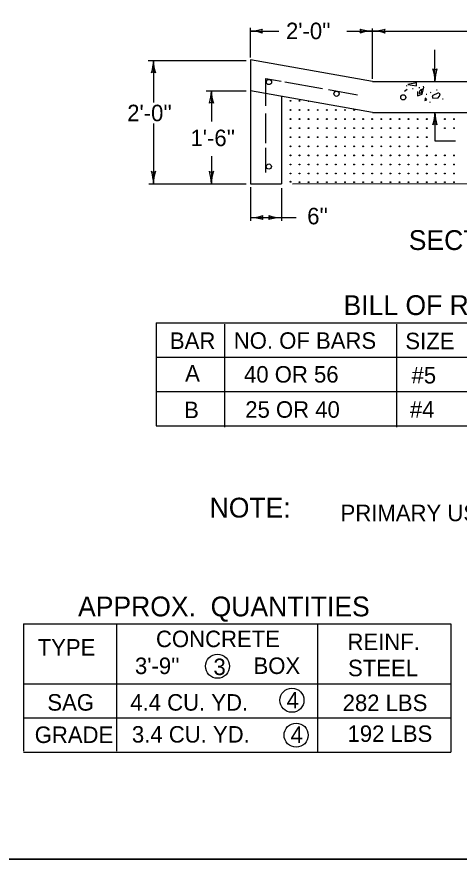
# Model space of a CAD drawing. Extents: x 1007 to 1035.5, y 1000.5 to 1021.5.
# Drawn here: x 1024.93 to 1030.28, y 1000.5 to 1010.7 of the extents above; entities that cross this region are included whole.
import ezdxf

# ---------------------------------------------------------------- set-up
doc = ezdxf.new("R2010")
doc.units = 0
for name, color, linetype in [('Level 1', 7, 'Continuous'), ('Level 10', 7, 'Continuous'), ('Level 11', 7, 'Continuous'), ('Level 2', 7, 'Continuous'), ('Level 4', 7, 'Continuous')]:
    doc.layers.add(name, color=color, linetype=linetype)

msp = doc.modelspace()

# ---------------------------------------------------------------- linework, layer by layer
at = {"layer": 'Level 1'}
for p, q in [((1027.755, 1010.212), (1027.755, 1010.571)), ((1029.233, 1009.954), (1029.233, 1010.562)), ((1027.749, 1010.531), (1028.099, 1010.531)), ((1028.921, 1010.531), (1029.235, 1010.531)), ((1029.235, 1010.531), (1030.6, 1010.531)), ((1029.989, 1009.923), (1029.989, 1010.303)), ((1026.517, 1010.175), (1027.703, 1010.175)), ((1026.581, 1010.175), (1026.581, 1009.666)), ((1029.233, 1009.921), (1027.755, 1010.182)), ((1027.755, 1010.182), (1027.755, 1008.682)), ((1029.233, 1009.921), (1032.483, 1009.921)), ((1027.221, 1009.807), (1027.703, 1009.807)), ((1027.283, 1009.806), (1027.283, 1009.437)), ((1029.233, 1009.546), (1027.755, 1009.807)), ((1028.13, 1009.742), (1028.13, 1008.682)), ((1029.233, 1009.546), (1029.989, 1009.546)), ((1029.989, 1009.546), (1032.483, 1009.546)), ((1029.989, 1009.546), (1029.989, 1009.2)), ((1026.581, 1009.41), (1026.581, 1008.682)), ((1029.989, 1009.2), (1030.239, 1009.2)), ((1027.283, 1009.014), (1027.283, 1008.682)), ((1026.527, 1008.682), (1027.703, 1008.682)), ((1027.755, 1008.682), (1028.13, 1008.682)), ((1027.755, 1008.64), (1027.755, 1008.233)), ((1028.13, 1008.629), (1028.13, 1008.233)), ((1028.266, 1008.682), (1033.517, 1008.686)), ((1027.755, 1008.272), (1028.311, 1008.272)), ((1026.614, 1006.998), (1034.496, 1006.998)), ((1026.614, 1006.998), (1026.614, 1005.748)), ((1027.44, 1006.982), (1027.44, 1005.732)), ((1029.522, 1006.982), (1029.522, 1005.732)), ((1026.614, 1006.581), (1034.488, 1006.581)), ((1026.614, 1006.164), (1034.488, 1006.164)), ((1026.614, 1005.748), (1034.496, 1005.748)), ((1025.007, 1003.352), (1030.183, 1003.352)), ((1025.007, 1003.352), (1025.007, 1001.808)), ((1026.133, 1003.352), (1026.133, 1001.808)), ((1028.568, 1003.352), (1028.568, 1001.794)), ((1030.183, 1003.352), (1030.183, 1001.794)), ((1025.007, 1002.623), (1030.183, 1002.623)), ((1025.007, 1002.211), (1030.183, 1002.211)), ((1025.007, 1001.794), (1030.183, 1001.794))]:
    msp.add_line(p, q, dxfattribs=at)
for points in [[(1029.62, 1009.805), (1029.653, 1009.829)], [(1029.65, 1009.866), (1029.642, 1009.865)], [(1029.767, 1009.905), (1029.663, 1009.884), (1029.766, 1009.866), (1029.767, 1009.907)], [(1029.726, 1009.832), (1029.718, 1009.831)], [(1029.78, 1009.799), (1029.78, 1009.745), (1029.833, 1009.766), (1029.853, 1009.849), (1029.851, 1009.863)], [(1029.805, 1009.843), (1029.796, 1009.842)], [(1029.837, 1009.827), (1029.803, 1009.802), (1029.8, 1009.775), (1029.827, 1009.784), (1029.83, 1009.804), (1029.812, 1009.82)], [(1029.891, 1009.762), (1029.883, 1009.761)], [(1029.941, 1009.785), (1029.932, 1009.784)], [(1030.031, 1009.781), (1029.955, 1009.746), (1029.963, 1009.718), (1030.03, 1009.724), (1030.052, 1009.755), (1030.043, 1009.779)], [(1030.017, 1009.817), (1030.008, 1009.816)], [(1029.88, 1009.717), (1029.867, 1009.691), (1029.893, 1009.697), (1029.869, 1009.724)], [(1029.933, 1009.668), (1029.925, 1009.666)], [(1030.09, 1009.707), (1030.082, 1009.706)]]:
    msp.add_lwpolyline(points, dxfattribs=at)
for centre in [(1027.357, 1002.837), (1028.258, 1002.425), (1028.309, 1002.002)]:
    msp.add_circle(centre, 0.146, dxfattribs=at)
for centre, radius, start, end in [((1027.749, 1011), 0.469, 270, 288.6688), ((1027.749, 1011), 0.469, 270, 288.6688), ((1027.927, 1010.531), 0.0375, 138.7746, 220.8913), ((1027.927, 1010.531), 0.0375, 138.7746, 220.8913), ((1029.057, 1010.531), 0.0375, 318.7746, 40.8913), ((1029.235, 1011), 0.469, 251.3472, 269.9939), ((1029.057, 1010.531), 0.0375, 318.7746, 40.8913), ((1029.235, 1011), 0.469, 251.3472, 269.9939), ((1029.235, 1011), 0.469, 270, 288.6688), ((1029.235, 1011), 0.469, 270, 288.6688), ((1029.413, 1010.531), 0.0375, 138.7746, 220.8913), ((1029.413, 1010.531), 0.0375, 138.7746, 220.8913), ((1027.749, 1011), 0.469, 269.9878, 270), ((1027.749, 1011), 0.469, 269.9878, 270), ((1027.749, 1010.063), 0.469, 71.3472, 89.9939), ((1027.749, 1010.063), 0.469, 71.3472, 89.9939), ((1029.235, 1010.063), 0.469, 90, 108.6688), ((1029.235, 1010.063), 0.469, 90, 108.6688), ((1029.235, 1010.063), 0.469, 89.9878, 90), ((1029.235, 1010.063), 0.469, 89.9878, 90), ((1029.235, 1010.063), 0.469, 71.3472, 89.9939), ((1029.235, 1011), 0.469, 269.9878, 270), ((1029.235, 1010.063), 0.469, 71.3472, 89.9939), ((1029.235, 1011), 0.469, 269.9878, 270), ((1026.113, 1010.175), 0.469, 341.3472, 359.9939), ((1027.05, 1010.175), 0.469, 180, 198.6688), ((1027.05, 1010.175), 0.469, 179.9878, 180), ((1026.581, 1009.996), 0.0375, 48.7746, 130.8913), ((1029.989, 1010.101), 0.0375, 228.7746, 310.8913), ((1029.52, 1009.923), 0.469, 0, 18.6688), ((1030.458, 1009.923), 0.469, 161.3472, 179.9939), ((1029.52, 1009.923), 0.469, 359.9878, 0), ((1026.814, 1009.806), 0.469, 341.3472, 359.9939), ((1026.814, 1009.806), 0.469, 341.3472, 359.9939), ((1027.751, 1009.806), 0.469, 180, 198.6688), ((1027.751, 1009.806), 0.469, 179.9878, 180), ((1027.751, 1009.806), 0.469, 180, 198.6688), ((1027.751, 1009.806), 0.469, 179.9878, 180), ((1027.282, 1009.628), 0.0375, 48.7746, 130.8913), ((1027.282, 1009.628), 0.0375, 48.7746, 130.8913), ((1029.52, 1009.546), 0.469, 341.3472, 359.9939), ((1030.458, 1009.546), 0.469, 179.9878, 180), ((1030.458, 1009.546), 0.469, 180, 198.6688), ((1029.989, 1009.368), 0.0375, 48.7746, 130.8913), ((1026.581, 1008.86), 0.0375, 228.7746, 310.8913), ((1026.113, 1008.682), 0.469, 0, 18.6688), ((1027.05, 1008.682), 0.469, 161.3472, 179.9939), ((1027.283, 1008.86), 0.0375, 228.7746, 310.8913), ((1026.814, 1008.682), 0.469, 0, 18.6688), ((1027.751, 1008.682), 0.469, 161.3472, 179.9939), ((1021.894, 1008.682), 4.688, 359.9878, 0), ((1026.113, 1008.682), 0.469, 359.9878, 0), ((1026.814, 1008.682), 0.469, 359.9878, 0), ((1027.755, 1008.74), 0.469, 270, 288.6688), ((1027.755, 1007.803), 0.469, 71.3472, 89.9939), ((1027.755, 1008.74), 0.469, 269.9878, 270), ((1027.934, 1008.272), 0.0375, 138.7746, 220.8913), ((1027.952, 1008.272), 0.0375, 318.7746, 40.8913), ((1028.13, 1008.74), 0.469, 251.3472, 269.9939), ((1027.952, 1008.272), 0.0375, 318.7746, 40.8913), ((1028.13, 1008.74), 0.469, 251.3472, 269.9939), ((1028.13, 1007.803), 0.469, 90, 108.6688), ((1028.13, 1007.803), 0.469, 90, 108.6688), ((1028.13, 1007.803), 0.469, 89.9878, 90), ((1028.13, 1007.803), 0.469, 89.9878, 90)]:
    msp.add_arc(centre, radius, start, end, dxfattribs=at)
at = {"layer": 'Level 10'}
msp.add_line((1035.5, 1000.5), (1007, 1000.5), dxfattribs=at)
at = {"layer": 'Level 11'}
msp.add_lwpolyline([(1007, 1000.5), (1035.5, 1000.5), (1035.5, 1021.5), (1007, 1021.5)], close=True, dxfattribs=at)
at = {"layer": 'Level 2'}
for p, q in [((1027.944, 1009.626), (1027.944, 1009.955)), ((1027.944, 1009.955), (1028.126, 1009.923)), ((1028.174, 1009.915), (1028.628, 1009.835)), ((1028.701, 1009.822), (1029.053, 1009.76)), ((1027.944, 1009.175), (1027.944, 1009.532)), ((1027.944, 1008.817), (1027.944, 1009.116))]:
    msp.add_line(p, q, dxfattribs=at)
for centre in [(1027.98, 1009.914), (1028.798, 1009.771), (1029.606, 1009.728), (1027.978, 1008.89)]:
    msp.add_circle(centre, 0.0313, dxfattribs=at)
at = {"layer": 'Level 4'}
for centre, radius in [((1028.24, 1009.685), 0.005), ((1028.24, 1009.685), 0.0025), ((1028.35, 1009.685), 0.005), ((1028.35, 1009.685), 0.0025), ((1028.24, 1009.575), 0.005), ((1028.24, 1009.575), 0.0025), ((1028.35, 1009.575), 0.005), ((1028.35, 1009.575), 0.0025), ((1028.46, 1009.575), 0.005), ((1028.46, 1009.575), 0.0025), ((1028.57, 1009.575), 0.005), ((1028.57, 1009.575), 0.0025), ((1028.68, 1009.575), 0.005), ((1028.68, 1009.575), 0.0025), ((1028.79, 1009.575), 0.005), ((1028.79, 1009.575), 0.0025), ((1028.9, 1009.575), 0.005), ((1028.9, 1009.575), 0.0025), ((1029.01, 1009.575), 0.005), ((1029.01, 1009.575), 0.0025), ((1028.24, 1009.465), 0.005), ((1028.24, 1009.465), 0.0025), ((1028.35, 1009.465), 0.005), ((1028.35, 1009.465), 0.0025), ((1028.46, 1009.465), 0.005), ((1028.46, 1009.465), 0.0025), ((1028.57, 1009.465), 0.005), ((1028.57, 1009.465), 0.0025), ((1028.68, 1009.465), 0.005), ((1028.68, 1009.465), 0.0025), ((1028.79, 1009.465), 0.005), ((1028.79, 1009.465), 0.0025), ((1028.9, 1009.465), 0.005), ((1028.9, 1009.465), 0.0025), ((1029.01, 1009.465), 0.005), ((1029.01, 1009.465), 0.0025), ((1029.12, 1009.465), 0.005), ((1029.12, 1009.465), 0.0025), ((1029.23, 1009.465), 0.005), ((1029.23, 1009.465), 0.0025), ((1029.34, 1009.465), 0.005), ((1029.34, 1009.465), 0.0025), ((1029.45, 1009.465), 0.005), ((1029.45, 1009.465), 0.0025), ((1029.56, 1009.465), 0.005), ((1029.56, 1009.465), 0.0025), ((1029.67, 1009.465), 0.005), ((1029.67, 1009.465), 0.0025), ((1029.78, 1009.465), 0.005), ((1029.78, 1009.465), 0.0025), ((1029.89, 1009.465), 0.005), ((1029.89, 1009.465), 0.0025), ((1030.11, 1009.465), 0.005), ((1030.11, 1009.465), 0.0025), ((1030.22, 1009.465), 0.005), ((1030.22, 1009.465), 0.0025), ((1028.24, 1009.355), 0.005), ((1028.24, 1009.355), 0.0025), ((1028.35, 1009.355), 0.005), ((1028.35, 1009.355), 0.0025), ((1028.46, 1009.355), 0.005), ((1028.46, 1009.355), 0.0025), ((1028.57, 1009.355), 0.005), ((1028.57, 1009.355), 0.0025), ((1028.68, 1009.355), 0.005), ((1028.68, 1009.355), 0.0025), ((1028.79, 1009.355), 0.005), ((1028.79, 1009.355), 0.0025), ((1028.9, 1009.355), 0.005), ((1028.9, 1009.355), 0.0025), ((1029.01, 1009.355), 0.005), ((1029.01, 1009.355), 0.0025), ((1029.12, 1009.355), 0.005), ((1029.12, 1009.355), 0.0025), ((1029.23, 1009.355), 0.005), ((1029.23, 1009.355), 0.0025), ((1029.34, 1009.355), 0.005), ((1029.34, 1009.355), 0.0025), ((1029.45, 1009.355), 0.005), ((1029.45, 1009.355), 0.0025), ((1029.56, 1009.355), 0.005), ((1029.56, 1009.355), 0.0025), ((1029.67, 1009.355), 0.005), ((1029.67, 1009.355), 0.0025), ((1029.78, 1009.355), 0.005), ((1029.78, 1009.355), 0.0025), ((1029.89, 1009.355), 0.005), ((1029.89, 1009.355), 0.0025), ((1030.11, 1009.355), 0.005), ((1030.11, 1009.355), 0.0025), ((1030.22, 1009.355), 0.005), ((1030.22, 1009.355), 0.0025), ((1028.24, 1009.245), 0.005), ((1028.24, 1009.245), 0.0025), ((1028.35, 1009.245), 0.005), ((1028.35, 1009.245), 0.0025), ((1028.46, 1009.245), 0.005), ((1028.46, 1009.245), 0.0025), ((1028.57, 1009.245), 0.005), ((1028.57, 1009.245), 0.0025), ((1028.68, 1009.245), 0.005), ((1028.68, 1009.245), 0.0025), ((1028.79, 1009.245), 0.005), ((1028.79, 1009.245), 0.0025), ((1028.9, 1009.245), 0.005), ((1028.9, 1009.245), 0.0025), ((1029.01, 1009.245), 0.005), ((1029.01, 1009.245), 0.0025), ((1029.12, 1009.245), 0.005), ((1029.12, 1009.245), 0.0025), ((1029.23, 1009.245), 0.005), ((1029.23, 1009.245), 0.0025), ((1029.34, 1009.245), 0.005), ((1029.34, 1009.245), 0.0025), ((1029.45, 1009.245), 0.005), ((1029.45, 1009.245), 0.0025), ((1029.56, 1009.245), 0.005), ((1029.56, 1009.245), 0.0025), ((1029.67, 1009.245), 0.005), ((1029.67, 1009.245), 0.0025), ((1029.78, 1009.245), 0.005), ((1029.78, 1009.245), 0.0025), ((1029.89, 1009.245), 0.005), ((1029.89, 1009.245), 0.0025), ((1028.24, 1009.135), 0.005), ((1028.24, 1009.135), 0.0025), ((1028.35, 1009.135), 0.005), ((1028.35, 1009.135), 0.0025), ((1028.46, 1009.135), 0.005), ((1028.46, 1009.135), 0.0025), ((1028.57, 1009.135), 0.005), ((1028.57, 1009.135), 0.0025), ((1028.68, 1009.135), 0.005), ((1028.68, 1009.135), 0.0025), ((1028.79, 1009.135), 0.005), ((1028.79, 1009.135), 0.0025), ((1028.9, 1009.135), 0.005), ((1028.9, 1009.135), 0.0025), ((1029.01, 1009.135), 0.005), ((1029.01, 1009.135), 0.0025), ((1029.12, 1009.135), 0.005), ((1029.12, 1009.135), 0.0025), ((1029.23, 1009.135), 0.005), ((1029.23, 1009.135), 0.0025), ((1029.34, 1009.135), 0.005), ((1029.34, 1009.135), 0.0025), ((1029.45, 1009.135), 0.005), ((1029.45, 1009.135), 0.0025), ((1029.56, 1009.135), 0.005), ((1029.56, 1009.135), 0.0025), ((1029.67, 1009.135), 0.005), ((1029.67, 1009.135), 0.0025), ((1029.78, 1009.135), 0.005), ((1029.78, 1009.135), 0.0025), ((1029.89, 1009.135), 0.005), ((1029.89, 1009.135), 0.0025), ((1028.24, 1009.025), 0.005), ((1028.24, 1009.025), 0.0025), ((1028.35, 1009.025), 0.005), ((1028.35, 1009.025), 0.0025), ((1028.46, 1009.025), 0.005), ((1028.46, 1009.025), 0.0025), ((1028.57, 1009.025), 0.005), ((1028.57, 1009.025), 0.0025), ((1028.68, 1009.025), 0.005), ((1028.68, 1009.025), 0.0025), ((1028.79, 1009.025), 0.005), ((1028.79, 1009.025), 0.0025), ((1028.9, 1009.025), 0.005), ((1028.9, 1009.025), 0.0025), ((1029.01, 1009.025), 0.005), ((1029.01, 1009.025), 0.0025), ((1029.12, 1009.025), 0.005), ((1029.12, 1009.025), 0.0025), ((1029.23, 1009.025), 0.005), ((1029.23, 1009.025), 0.0025), ((1029.34, 1009.025), 0.005), ((1029.34, 1009.025), 0.0025), ((1029.45, 1009.025), 0.005), ((1029.45, 1009.025), 0.0025), ((1029.56, 1009.025), 0.005), ((1029.56, 1009.025), 0.0025), ((1029.67, 1009.025), 0.005), ((1029.67, 1009.025), 0.0025), ((1029.78, 1009.025), 0.005), ((1029.78, 1009.025), 0.0025), ((1029.89, 1009.025), 0.005), ((1029.89, 1009.025), 0.0025), ((1030, 1009.025), 0.005), ((1030, 1009.025), 0.0025), ((1030.11, 1009.025), 0.005), ((1030.11, 1009.025), 0.0025), ((1030.22, 1009.025), 0.005), ((1030.22, 1009.025), 0.0025), ((1028.24, 1008.915), 0.005), ((1028.24, 1008.915), 0.0025), ((1028.35, 1008.915), 0.005), ((1028.35, 1008.915), 0.0025), ((1028.46, 1008.915), 0.005), ((1028.46, 1008.915), 0.0025), ((1028.57, 1008.915), 0.005), ((1028.57, 1008.915), 0.0025), ((1028.68, 1008.915), 0.005), ((1028.68, 1008.915), 0.0025), ((1028.79, 1008.915), 0.005), ((1028.79, 1008.915), 0.0025), ((1028.9, 1008.915), 0.005), ((1028.9, 1008.915), 0.0025), ((1029.01, 1008.915), 0.005), ((1029.01, 1008.915), 0.0025), ((1029.12, 1008.915), 0.005), ((1029.12, 1008.915), 0.0025), ((1029.23, 1008.915), 0.005), ((1029.23, 1008.915), 0.0025), ((1029.34, 1008.915), 0.005), ((1029.34, 1008.915), 0.0025), ((1029.45, 1008.915), 0.005), ((1029.45, 1008.915), 0.0025), ((1029.56, 1008.915), 0.005), ((1029.56, 1008.915), 0.0025), ((1029.67, 1008.915), 0.005), ((1029.67, 1008.915), 0.0025), ((1029.78, 1008.915), 0.005), ((1029.78, 1008.915), 0.0025), ((1029.89, 1008.915), 0.005), ((1029.89, 1008.915), 0.0025), ((1030, 1008.915), 0.005), ((1030, 1008.915), 0.0025), ((1030.11, 1008.915), 0.005), ((1030.11, 1008.915), 0.0025), ((1030.22, 1008.915), 0.005), ((1030.22, 1008.915), 0.0025), ((1028.24, 1008.805), 0.005), ((1028.24, 1008.805), 0.0025), ((1028.35, 1008.805), 0.005), ((1028.35, 1008.805), 0.0025), ((1028.46, 1008.805), 0.005), ((1028.46, 1008.805), 0.0025), ((1028.57, 1008.805), 0.005), ((1028.57, 1008.805), 0.0025), ((1028.68, 1008.805), 0.005), ((1028.68, 1008.805), 0.0025), ((1028.79, 1008.805), 0.005), ((1028.79, 1008.805), 0.0025), ((1028.9, 1008.805), 0.005), ((1028.9, 1008.805), 0.0025), ((1029.01, 1008.805), 0.005), ((1029.01, 1008.805), 0.0025), ((1029.12, 1008.805), 0.005), ((1029.12, 1008.805), 0.0025), ((1029.23, 1008.805), 0.005), ((1029.23, 1008.805), 0.0025), ((1029.34, 1008.805), 0.005), ((1029.34, 1008.805), 0.0025), ((1029.45, 1008.805), 0.005), ((1029.45, 1008.805), 0.0025), ((1029.56, 1008.805), 0.005), ((1029.56, 1008.805), 0.0025), ((1029.67, 1008.805), 0.005), ((1029.67, 1008.805), 0.0025), ((1029.78, 1008.805), 0.005), ((1029.78, 1008.805), 0.0025), ((1029.89, 1008.805), 0.005), ((1029.89, 1008.805), 0.0025), ((1030, 1008.805), 0.005), ((1030, 1008.805), 0.0025), ((1030.11, 1008.805), 0.005), ((1030.11, 1008.805), 0.0025), ((1030.22, 1008.805), 0.005), ((1030.22, 1008.805), 0.0025), ((1028.242, 1008.706), 0.005), ((1028.242, 1008.706), 0.0025), ((1028.35, 1008.7), 0.005), ((1028.46, 1008.7), 0.005), ((1028.57, 1008.7), 0.005), ((1028.68, 1008.7), 0.005), ((1028.79, 1008.7), 0.005), ((1028.9, 1008.7), 0.005), ((1029.01, 1008.7), 0.005), ((1029.12, 1008.7), 0.005), ((1029.23, 1008.7), 0.005), ((1029.34, 1008.7), 0.005), ((1029.45, 1008.7), 0.005), ((1029.56, 1008.7), 0.005), ((1029.67, 1008.7), 0.005), ((1029.78, 1008.7), 0.005), ((1029.89, 1008.7), 0.005), ((1030, 1008.7), 0.005), ((1030.11, 1008.7), 0.005), ((1030.22, 1008.7), 0.005), ((1028.35, 1008.7), 0.0025), ((1028.46, 1008.7), 0.0025), ((1028.57, 1008.7), 0.0025), ((1028.68, 1008.7), 0.0025), ((1028.79, 1008.7), 0.0025), ((1028.9, 1008.7), 0.0025), ((1029.01, 1008.7), 0.0025), ((1029.12, 1008.7), 0.0025), ((1029.23, 1008.7), 0.0025), ((1029.34, 1008.7), 0.0025), ((1029.45, 1008.7), 0.0025), ((1029.56, 1008.7), 0.0025), ((1029.67, 1008.7), 0.0025), ((1029.78, 1008.7), 0.0025), ((1029.89, 1008.7), 0.0025), ((1030, 1008.7), 0.0025), ((1030.11, 1008.7), 0.0025), ((1030.22, 1008.7), 0.0025)]:
    msp.add_circle(centre, radius, dxfattribs=at)
for radius, start, end in [(0.005, 185.8549, 334.0535), (0.0025, 203.1801, 316.7283)]:
    msp.add_arc((1028.46, 1009.685), radius, start, end, dxfattribs=at)

# ---------------------------------------------------------------- texts
at = {"layer": 'Level 1'}
for s, height, p in [("2'-0''", 0.2, (1028.186, 1010.433)), ("2'-0''", 0.2, (1026.264, 1009.439)), ("1'-6''", 0.2, (1027.03, 1009.137)), ("6''", 0.2, (1028.443, 1008.19)), ('SECTION C-C', 0.24, (1029.672, 1007.879)), ('BILL OF REINFORCEMENT', 0.24, (1028.883, 1007.091)), ('BAR', 0.2, (1026.781, 1006.681)), ('NO. OF BARS', 0.2, (1027.554, 1006.682)), ('SIZE', 0.2, (1029.631, 1006.677)), ('A', 0.2, (1026.965, 1006.285)), ('40 OR 56', 0.2, (1027.678, 1006.273)), ('#5', 0.2, (1029.706, 1006.262)), ('B', 0.2, (1026.953, 1005.842)), ('25 OR 40', 0.2, (1027.693, 1005.847)), ('#4', 0.2, (1029.686, 1005.848)), ('NOTE:', 0.24, (1027.262, 1004.638)), ('PRIMARY USE (ROADSIDE DITCH LOCATION)', 0.2, (1028.847, 1004.594)), ('APPROX.  QUANTITIES', 0.24, (1025.669, 1003.441)), ('CONCRETE', 0.2, (1026.612, 1003.068)), ('REINF.', 0.2, (1028.93, 1003.033)), ('TYPE', 0.2, (1025.18, 1002.966)), ("3'-9''", 0.2, (1026.358, 1002.742)), ('3', 0.2, (1027.308, 1002.73)), ('BOX', 0.2, (1027.793, 1002.743)), ('STEEL', 0.2, (1028.937, 1002.716)), ('SAG', 0.2, (1025.297, 1002.299)), ('4.4 CU. YD. ', 0.2, (1026.301, 1002.299)), ('4', 0.2, (1028.194, 1002.325)), ('282 LBS', 0.2, (1028.872, 1002.294)), ('GRADE', 0.2, (1025.144, 1001.907)), ('3.4 CU. YD.', 0.2, (1026.321, 1001.912)), ('4', 0.2, (1028.242, 1001.907)), ('192 LBS', 0.2, (1028.931, 1001.92))]:
    msp.add_text(s, height=height, dxfattribs=at).set_placement(p)

doc.saveas('drawing.dxf')
